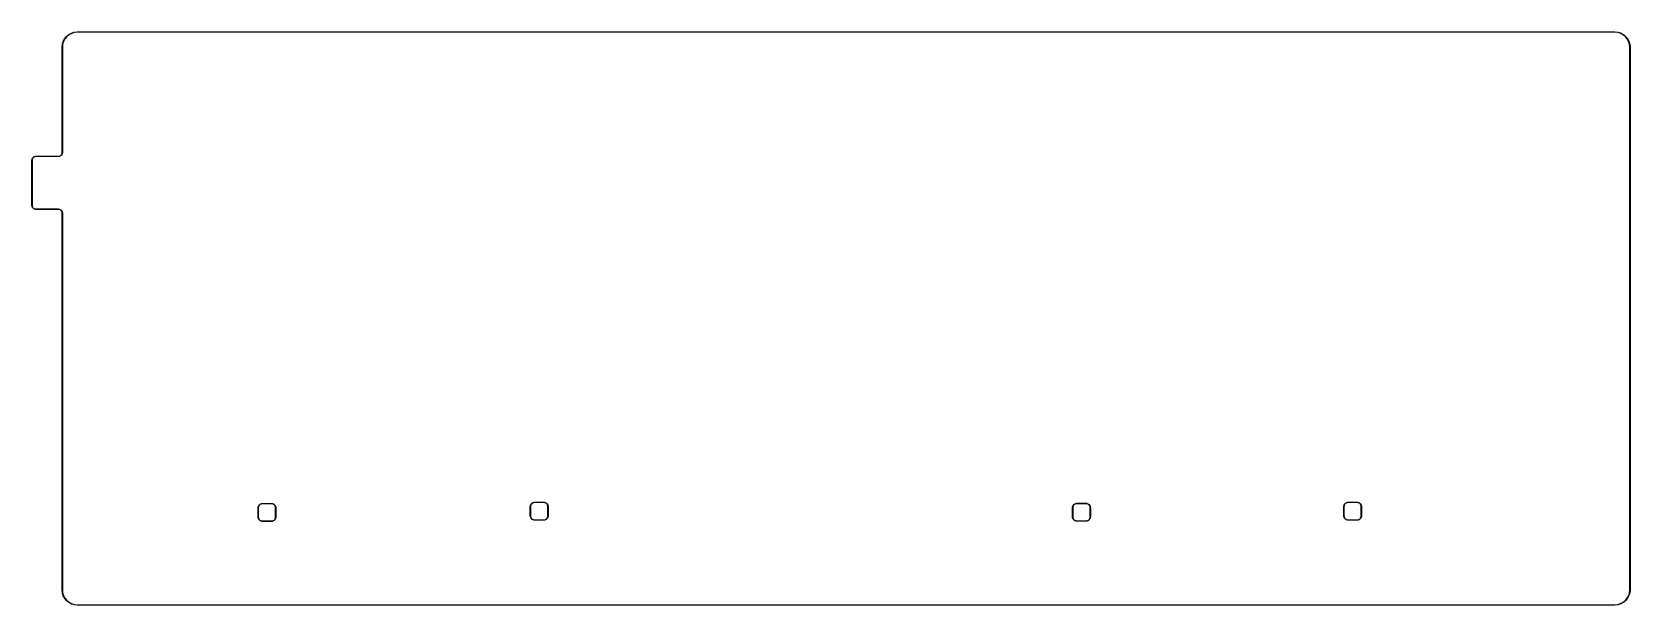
# Model space of a CAD drawing. Extents: x 6 to 343, y -141 to -21.
import ezdxf

# ---------------------------------------------------------------- set-up
doc = ezdxf.new("R2010")
doc.units = 0
doc.layers.add('BLACK', color=7, linetype='CONTINUOUS')

msp = doc.modelspace()

# ---------------------------------------------------------------- linework, layer by layer
at = {"layer": 'BLACK', "linetype": 'CONTINUOUS'}
for p, q in [((12.6751, -23.8101), (12.7356, -23.1934)), ((12.7851, -23.2007), (12.725, -23.8137)), ((12.7356, -23.193), (12.7361, -23.1908)), ((12.7356, -23.1934), (12.7356, -23.193)), ((12.7361, -23.1908), (12.7365, -23.1886)), ((12.7365, -23.1886), (12.9156, -22.5954)), ((12.9628, -22.6122), (12.7851, -23.2007)), ((12.9156, -22.5954), (12.9157, -22.595)), ((12.9157, -22.595), (12.9166, -22.593)), ((12.9166, -22.593), (12.9175, -22.5909)), ((12.9175, -22.5909), (13.2084, -22.0437)), ((13.2514, -22.0694), (12.9628, -22.6122)), ((13.2084, -22.0437), (13.2086, -22.0434)), ((13.2086, -22.0434), (13.2098, -22.0416)), ((13.2098, -22.0416), (13.2111, -22.0397)), ((13.2111, -22.0397), (13.6027, -21.5595)), ((13.6399, -21.593), (13.2514, -22.0694)), ((13.6027, -21.5595), (13.603, -21.5592)), ((13.603, -21.5592), (13.6046, -21.5576)), ((13.6046, -21.5576), (13.6062, -21.556)), ((13.6062, -21.556), (14.0836, -21.161)), ((14.1136, -21.2011), (13.6399, -21.593)), ((14.0836, -21.161), (14.0839, -21.1608)), ((14.0839, -21.1608), (14.0858, -21.1596)), ((14.0858, -21.1596), (14.0877, -21.1583)), ((14.0877, -21.1583), (14.6327, -20.8636)), ((14.6544, -20.9087), (14.1136, -21.2011)), ((14.6327, -20.8636), (14.6331, -20.8634)), ((14.6331, -20.8634), (14.6352, -20.8626)), ((14.6352, -20.8626), (14.6372, -20.8617)), ((14.6372, -20.8617), (15.2292, -20.6785)), ((15.2416, -20.727), (14.6544, -20.9087)), ((15.2292, -20.6785), (15.2295, -20.6784)), ((15.2292, -20.6785), (15.2292, -20.6785)), ((15.2295, -20.6784), (15.2318, -20.6779)), ((15.2318, -20.6779), (15.234, -20.6775)), ((15.234, -20.6775), (15.8502, -20.6127)), ((15.8542, -20.6626), (15.2416, -20.727)), ((15.8502, -20.6127), (15.8506, -20.6127)), ((15.8506, -20.6127), (15.8517, -20.6127)), ((15.8517, -20.6127), (15.8527, -20.6126)), ((15.8527, -20.6126), (15.8737, -20.6125)), ((15.8751, -20.6625), (15.8542, -20.6626)), ((15.8737, -20.6125), (15.8738, -20.6125)), ((15.8738, -20.6125), (339.726, -20.6125)), ((339.724, -20.6625), (15.8751, -20.6625)), ((340.337, -20.7226), (339.724, -20.6625)), ((339.726, -20.6125), (339.727, -20.6126)), ((339.727, -20.6126), (339.727, -20.6126)), ((339.727, -20.6126), (340.344, -20.6731)), ((340.925, -20.9003), (340.337, -20.7226)), ((340.344, -20.6731), (340.344, -20.6731)), ((340.344, -20.6731), (340.347, -20.6736)), ((340.347, -20.6736), (340.349, -20.674)), ((340.349, -20.674), (340.942, -20.8531)), ((341.468, -21.1889), (340.925, -20.9003)), ((340.942, -20.8531), (340.942, -20.8532)), ((340.942, -20.8532), (340.945, -20.8541)), ((340.945, -20.8541), (340.947, -20.855)), ((340.947, -20.855), (341.494, -21.1459)), ((341.945, -21.5774), (341.468, -21.1889)), ((341.494, -21.1459), (341.494, -21.1461)), ((341.494, -21.1461), (341.496, -21.1473)), ((341.496, -21.1473), (341.498, -21.1486)), ((341.498, -21.1486), (341.978, -21.5402)), ((342.336, -22.0511), (341.945, -21.5774)), ((341.978, -21.5402), (341.978, -21.5405)), ((341.978, -21.5405), (341.98, -21.5421)), ((341.98, -21.5421), (341.981, -21.5437)), ((341.981, -21.5437), (342.376, -22.0211)), ((342.629, -22.5919), (342.336, -22.0511)), ((342.376, -22.0211), (342.377, -22.0214)), ((342.377, -22.0214), (342.378, -22.0233)), ((342.378, -22.0233), (342.379, -22.0252)), ((342.379, -22.0252), (342.674, -22.5702)), ((342.811, -23.1791), (342.629, -22.5919)), ((342.674, -22.5702), (342.674, -22.5706)), ((342.674, -22.5706), (342.675, -22.5727)), ((342.675, -22.5727), (342.676, -22.5747)), ((342.676, -22.5747), (342.859, -23.1667)), ((342.875, -23.7917), (342.811, -23.1791)), ((342.859, -23.1667), (342.859, -23.167)), ((342.859, -23.167), (342.86, -23.1693)), ((342.86, -23.1693), (342.86, -23.1715)), ((342.86, -23.1715), (342.925, -23.7877)), ((12.675, -23.8113), (12.6751, -23.8101)), ((12.675, -46.0363), (12.675, -23.8113)), ((12.6751, -23.8101), (12.6751, -23.8101)), ((12.725, -23.8137), (12.725, -46.0387)), ((342.875, -23.8126), (342.875, -23.7917)), ((342.875, -138.111), (342.875, -23.8126)), ((342.875, -23.8126), (342.875, -23.8126)), ((342.925, -23.7877), (342.925, -23.7881)), ((342.925, -23.7881), (342.925, -23.7892)), ((342.925, -23.7892), (342.925, -23.7902)), ((342.925, -23.7902), (342.925, -23.8112)), ((342.925, -23.8112), (342.925, -23.8113)), ((342.925, -23.8113), (342.925, -138.114)), ((6.46324, -47.1699), (6.56115, -47.0499)), ((6.59835, -47.0834), (6.50354, -47.1996)), ((6.56115, -47.0499), (6.56138, -47.0496)), ((6.56138, -47.0496), (6.56298, -47.0481)), ((6.56298, -47.0481), (6.56459, -47.0464)), ((6.56459, -47.0464), (6.68396, -46.9477)), ((6.71394, -46.9878), (6.59835, -47.0834)), ((6.68396, -46.9477), (6.68423, -46.9475)), ((6.68423, -46.9475), (6.68614, -46.9462)), ((6.68614, -46.9462), (6.688, -46.945)), ((6.688, -46.945), (6.82426, -46.8713)), ((6.84589, -46.9164), (6.71394, -46.9878)), ((6.82426, -46.8713), (6.82427, -46.8713)), ((6.82427, -46.8713), (6.82458, -46.8711)), ((6.82427, -46.8713), (6.82427, -46.8713)), ((6.82458, -46.8711), (6.8267, -46.8703)), ((6.8267, -46.8703), (6.82877, -46.8694)), ((6.82877, -46.8694), (6.97675, -46.8236)), ((6.9892, -46.8721), (6.84589, -46.9164)), ((6.97675, -46.8236), (6.97708, -46.8235)), ((6.97708, -46.8235), (6.97932, -46.8231)), ((6.97932, -46.8231), (6.98153, -46.8226)), ((6.98153, -46.8226), (7.1356, -46.8064)), ((7.13956, -46.8563), (6.9892, -46.8721)), ((7.1356, -46.8064), (7.13594, -46.8064)), ((7.13594, -46.8064), (7.13704, -46.8064)), ((7.13704, -46.8064), (7.13812, -46.8063)), ((7.13812, -46.8063), (7.14249, -46.8063)), ((7.14384, -46.8562), (7.13956, -46.8563)), ((7.14249, -46.8063), (7.14253, -46.8062)), ((7.14253, -46.8062), (11.9062, -46.8062)), ((11.9075, -46.8562), (7.14384, -46.8562)), ((11.9062, -46.8062), (11.9104, -46.8062)), ((11.9119, -46.8562), (11.9075, -46.8562)), ((11.9075, -46.8562), (11.9075, -46.8562)), ((11.9104, -46.8062), (12.0608, -46.7904)), ((11.913, -46.8561), (11.9119, -46.8562)), ((11.9141, -46.8561), (11.913, -46.8561)), ((11.9144, -46.8561), (11.9141, -46.8561)), ((12.0685, -46.8399), (11.9144, -46.8561)), ((12.0608, -46.7904), (12.2041, -46.7461)), ((12.0707, -46.8394), (12.0685, -46.8399)), ((12.0729, -46.839), (12.0707, -46.8394)), ((12.0732, -46.8389), (12.0729, -46.839)), ((12.2212, -46.7931), (12.0732, -46.8389)), ((12.2041, -46.7461), (12.3361, -46.6747)), ((12.2233, -46.7922), (12.2212, -46.7931)), ((12.2254, -46.7914), (12.2233, -46.7922)), ((12.2257, -46.7912), (12.2254, -46.7914)), ((12.362, -46.7175), (12.2257, -46.7912)), ((12.3361, -46.6747), (12.4516, -46.5791)), ((12.3639, -46.7163), (12.362, -46.7175)), ((12.3658, -46.715), (12.3639, -46.7163)), ((12.366, -46.7148), (12.3658, -46.715)), ((12.4854, -46.6161), (12.366, -46.7148)), ((12.4516, -46.5791), (12.5465, -46.4629)), ((12.487, -46.6144), (12.4854, -46.6161)), ((12.4886, -46.6129), (12.487, -46.6144)), ((12.4888, -46.6126), (12.4886, -46.6129)), ((12.5868, -46.4926), (12.4888, -46.6126)), ((12.5465, -46.4629), (12.6169, -46.3304)), ((12.588, -46.4907), (12.5868, -46.4926)), ((12.5893, -46.4888), (12.588, -46.4907)), ((12.5895, -46.4885), (12.5893, -46.4888)), ((12.6622, -46.3517), (12.5895, -46.4885)), ((12.6169, -46.3304), (12.6602, -46.1868)), ((12.6602, -46.1868), (12.675, -46.0363)), ((12.663, -46.3496), (12.6622, -46.3517)), ((12.6639, -46.3475), (12.663, -46.3496)), ((12.664, -46.3472), (12.6639, -46.3475)), ((12.7088, -46.1989), (12.664, -46.3472)), ((12.7092, -46.1967), (12.7088, -46.1989)), ((12.7097, -46.1945), (12.7092, -46.1967)), ((12.7098, -46.1941), (12.7097, -46.1945)), ((12.7249, -46.0399), (12.7098, -46.1941)), ((12.725, -46.0387), (12.7249, -46.0399)), ((12.7249, -46.0399), (12.7249, -46.0399)), ((6.325, -47.6238), (6.32512, -47.6226)), ((6.325, -57.1497), (6.325, -47.6238)), ((6.32512, -47.6226), (6.34024, -47.4684)), ((6.32512, -47.6226), (6.32512, -47.6226)), ((6.34024, -47.4684), (6.34027, -47.468)), ((6.34027, -47.468), (6.34075, -47.4658)), ((6.34075, -47.4658), (6.34118, -47.4636)), ((6.34118, -47.4636), (6.38596, -47.3153)), ((6.38976, -47.4757), (6.375, -47.6262)), ((6.375, -47.6262), (6.375, -57.1499)), ((6.38596, -47.3153), (6.38606, -47.315)), ((6.38606, -47.315), (6.38696, -47.3129)), ((6.38696, -47.3129), (6.38782, -47.3108)), ((6.38782, -47.3108), (6.46054, -47.174)), ((6.43312, -47.3321), (6.38976, -47.4757)), ((6.50354, -47.1996), (6.43312, -47.3321)), ((6.46054, -47.174), (6.46071, -47.1737)), ((6.46071, -47.1737), (6.46198, -47.1718)), ((6.46198, -47.1718), (6.46324, -47.1699)), ((6.325, -57.1501), (6.325, -57.1497)), ((6.325, -57.1504), (6.325, -57.1501)), ((6.325, -57.1512), (6.325, -57.1504)), ((6.32502, -57.1556), (6.325, -57.1512)), ((6.325, -57.1512), (6.325, -57.1512)), ((6.32513, -57.1567), (6.32502, -57.1556)), ((6.32512, -57.1578), (6.32513, -57.1567)), ((6.32516, -57.1582), (6.32512, -57.1578)), ((6.34135, -57.3122), (6.32516, -57.1582)), ((6.375, -57.1499), (6.37501, -57.1542)), ((6.37501, -57.1542), (6.39082, -57.3046)), ((6.3418, -57.3144), (6.34135, -57.3122)), ((6.34223, -57.3167), (6.3418, -57.3144)), ((6.34233, -57.317), (6.34223, -57.3167)), ((6.38814, -57.465), (6.34233, -57.317)), ((6.38902, -57.4671), (6.38814, -57.465)), ((6.38987, -57.4692), (6.38902, -57.4671)), ((6.39003, -57.4695), (6.38987, -57.4692)), ((6.46371, -57.6058), (6.39003, -57.4695)), ((6.39082, -57.3046), (6.43518, -57.4479)), ((6.43518, -57.4479), (6.50652, -57.5798)), ((6.46498, -57.6076), (6.46371, -57.6058)), ((6.46622, -57.6095), (6.46498, -57.6076)), ((6.46644, -57.6098), (6.46622, -57.6095)), ((6.56518, -57.7292), (6.46644, -57.6098)), ((6.50652, -57.5798), (6.60215, -57.6954)), ((6.5668, -57.7308), (6.56518, -57.7292)), ((6.56838, -57.7324), (6.5668, -57.7308)), ((6.56865, -57.7326), (6.56838, -57.7324)), ((6.68869, -57.8305), (6.56865, -57.7326)), ((6.60215, -57.6954), (6.7184, -57.7902)), ((6.69059, -57.8318), (6.68869, -57.8305)), ((6.69245, -57.833), (6.69059, -57.8318)), ((6.69276, -57.8332), (6.69245, -57.833)), ((6.82954, -57.9059), (6.69276, -57.8332)), ((6.7184, -57.7902), (6.85085, -57.8606)), ((6.83163, -57.9068), (6.82954, -57.9059)), ((6.83372, -57.9077), (6.83163, -57.9068)), ((6.83405, -57.9078), (6.83372, -57.9077)), ((6.98235, -57.9526), (6.83405, -57.9078)), ((6.85085, -57.8606), (6.99445, -57.904)), ((6.98454, -57.953), (6.98235, -57.9526)), ((6.98679, -57.9535), (6.98454, -57.953)), ((6.98714, -57.9535), (6.98679, -57.9535)), ((7.14131, -57.9686), (6.98714, -57.9535)), ((6.99445, -57.904), (7.14497, -57.9187)), ((7.14132, -57.9686), (7.14131, -57.9686)), ((7.14253, -57.9688), (7.14132, -57.9686)), ((11.905, -57.9688), (7.14253, -57.9688)), ((7.14497, -57.9187), (11.9075, -57.9187)), ((12.0555, -57.9835), (11.905, -57.9688)), ((11.9075, -57.9187), (11.9087, -57.9189)), ((11.9087, -57.9189), (11.9087, -57.9189)), ((11.9087, -57.9189), (12.0629, -57.934)), ((12.1992, -58.0269), (12.0555, -57.9835)), ((12.0629, -57.934), (12.0629, -57.934)), ((12.0629, -57.934), (12.0632, -57.934)), ((12.0632, -57.934), (12.0654, -57.9345)), ((12.0654, -57.9345), (12.0676, -57.9349)), ((12.0676, -57.9349), (12.216, -57.9797)), ((12.3316, -58.0973), (12.1992, -58.0269)), ((12.216, -57.9797), (12.2163, -57.9798)), ((12.2163, -57.9798), (12.2184, -57.9807)), ((12.2184, -57.9807), (12.2205, -57.9816)), ((12.2205, -57.9816), (12.3572, -58.0543)), ((12.4479, -58.1921), (12.3316, -58.0973)), ((12.3572, -58.0543), (12.3575, -58.0545)), ((12.3575, -58.0545), (12.3594, -58.0557)), ((12.3594, -58.0557), (12.3613, -58.057)), ((12.3613, -58.057), (12.4814, -58.1549)), ((12.5435, -58.3077), (12.4479, -58.1921)), ((12.4814, -58.1549), (12.4816, -58.1551)), ((12.4816, -58.1551), (12.4832, -58.1567)), ((12.4832, -58.1567), (12.4848, -58.1583)), ((12.4848, -58.1583), (12.5836, -58.2777)), ((12.6148, -58.4396), (12.5435, -58.3077)), ((12.5836, -58.2777), (12.5838, -58.278)), ((12.5838, -58.278), (12.585, -58.2799)), ((12.585, -58.2799), (12.5863, -58.2817)), ((12.5863, -58.2817), (12.66, -58.418)), ((12.6592, -58.5829), (12.6148, -58.4396)), ((12.675, -58.7333), (12.6592, -58.5829)), ((12.66, -58.418), (12.66, -58.418)), ((12.66, -58.418), (12.66, -58.418)), ((12.66, -58.418), (12.6601, -58.4183)), ((12.6601, -58.4183), (12.661, -58.4204)), ((12.661, -58.4204), (12.6619, -58.4225)), ((12.6619, -58.4225), (12.7077, -58.5705)), ((12.675, -58.7376), (12.675, -58.7333)), ((12.675, -138.112), (12.675, -58.7376)), ((12.7077, -58.5705), (12.7078, -58.5708)), ((12.7078, -58.5708), (12.7082, -58.5731)), ((12.7082, -58.5731), (12.7087, -58.5753)), ((12.7087, -58.5753), (12.7248, -58.7293)), ((12.7248, -58.7293), (12.7249, -58.7297)), ((12.7249, -58.7297), (12.7249, -58.7308)), ((12.7249, -58.7308), (12.725, -58.7319)), ((12.725, -58.7319), (12.725, -58.7362)), ((12.725, -58.7362), (12.725, -58.7363)), ((12.725, -58.7363), (12.725, -138.112)), ((53.955, -120.855), (53.9551, -120.854)), ((53.955, -122.756), (53.955, -120.855)), ((53.9551, -120.854), (53.9723, -120.679)), ((53.9551, -120.854), (53.9551, -120.854)), ((53.9723, -120.678), (53.9728, -120.676)), ((53.9723, -120.679), (53.9723, -120.678)), ((53.9728, -120.676), (53.9732, -120.674)), ((53.9732, -120.674), (54.024, -120.506)), ((54.0218, -120.686), (54.005, -120.857)), ((54.005, -120.857), (54.005, -122.756)), ((54.0711, -120.523), (54.0218, -120.686)), ((54.024, -120.506), (54.0241, -120.505)), ((54.0241, -120.505), (54.025, -120.503)), ((54.025, -120.503), (54.0258, -120.501)), ((54.0258, -120.501), (54.1083, -120.346)), ((54.1513, -120.372), (54.0711, -120.523)), ((54.1083, -120.346), (54.1085, -120.346)), ((54.1085, -120.346), (54.1097, -120.344)), ((54.1097, -120.344), (54.111, -120.342)), ((54.111, -120.342), (54.222, -120.206)), ((54.2592, -120.24), (54.1513, -120.372)), ((54.222, -120.206), (54.222, -120.206)), ((54.222, -120.206), (54.222, -120.206)), ((54.222, -120.206), (54.2222, -120.206)), ((54.2222, -120.206), (54.2239, -120.204)), ((54.2239, -120.204), (54.2254, -120.203)), ((54.2254, -120.203), (54.3608, -120.091)), ((54.3908, -120.131), (54.2592, -120.24)), ((54.3608, -120.091), (54.3611, -120.09)), ((54.3611, -120.09), (54.363, -120.089)), ((54.363, -120.089), (54.3648, -120.088)), ((54.3648, -120.088), (54.5193, -120.004)), ((54.541, -120.049), (54.3908, -120.131)), ((54.5193, -120.004), (54.5193, -120.004)), ((54.5193, -120.004), (54.5193, -120.004)), ((54.5193, -120.004), (54.5197, -120.004)), ((54.5197, -120.004), (54.5218, -120.003)), ((54.5218, -120.003), (54.5238, -120.002)), ((54.5238, -120.002), (54.6916, -119.95)), ((54.7041, -119.999), (54.541, -120.049)), ((54.6916, -119.95), (54.692, -119.95)), ((54.692, -119.95), (54.6942, -119.95)), ((54.6942, -119.95), (54.6964, -119.95)), ((54.6964, -119.95), (54.8711, -119.931)), ((54.8751, -119.981), (54.7041, -119.999)), ((54.8711, -119.931), (54.8715, -119.931)), ((54.8715, -119.931), (54.8725, -119.931)), ((54.8725, -119.931), (54.8736, -119.931)), ((54.8736, -119.931), (54.8787, -119.931)), ((54.8801, -119.981), (54.8751, -119.981)), ((54.8787, -119.931), (54.8788, -119.931)), ((54.8788, -119.931), (56.7812, -119.931)), ((56.7788, -119.981), (54.8801, -119.981)), ((56.9499, -119.998), (56.7788, -119.981)), ((56.7812, -119.931), (56.7824, -119.931)), ((56.7824, -119.931), (56.7824, -119.931)), ((56.7824, -119.931), (56.9572, -119.948)), ((57.1134, -120.047), (56.9499, -119.998)), ((56.9572, -119.948), (56.9573, -119.948)), ((56.9573, -119.948), (56.9576, -119.948)), ((56.9576, -119.948), (56.9598, -119.949)), ((56.9598, -119.949), (56.962, -119.949)), ((56.962, -119.949), (57.1302, -120)), ((57.2642, -120.127), (57.1134, -120.047)), ((57.1302, -120), (57.1305, -120)), ((57.1305, -120), (57.1326, -120.001)), ((57.1326, -120.001), (57.1347, -120.002)), ((57.1347, -120.002), (57.2898, -120.084)), ((57.3965, -120.235), (57.2642, -120.127)), ((57.2898, -120.084), (57.2901, -120.084)), ((57.2901, -120.084), (57.292, -120.086)), ((57.292, -120.086), (57.2939, -120.087)), ((57.2939, -120.087), (57.43, -120.198)), ((57.5053, -120.367), (57.3965, -120.235)), ((57.43, -120.198), (57.43, -120.198)), ((57.43, -120.198), (57.43, -120.198)), ((57.43, -120.198), (57.4302, -120.198)), ((57.4302, -120.198), (57.4318, -120.2)), ((57.4318, -120.2), (57.4334, -120.201)), ((57.4334, -120.201), (57.5454, -120.337)), ((57.5865, -120.517), (57.5053, -120.367)), ((57.5454, -120.337), (57.5456, -120.337)), ((57.5456, -120.337), (57.5469, -120.339)), ((57.5469, -120.339), (57.5481, -120.341)), ((57.5481, -120.341), (57.6317, -120.495)), ((57.637, -120.68), (57.5865, -120.517)), ((57.6317, -120.495), (57.6317, -120.495)), ((57.6317, -120.495), (57.6317, -120.495)), ((57.6317, -120.495), (57.6318, -120.496)), ((57.6318, -120.496), (57.6327, -120.498)), ((57.6327, -120.498), (57.6336, -120.5)), ((57.6336, -120.5), (57.6855, -120.668)), ((57.655, -120.851), (57.637, -120.68)), ((57.655, -120.856), (57.655, -120.851)), ((57.655, -122.755), (57.655, -120.856)), ((57.655, -120.856), (57.655, -120.856)), ((57.6855, -120.668), (57.6856, -120.668)), ((57.6856, -120.668), (57.686, -120.67)), ((57.686, -120.67), (57.6865, -120.672)), ((57.6865, -120.672), (57.7048, -120.847)), ((57.7048, -120.847), (57.7049, -120.847)), ((57.7049, -120.847), (57.7049, -120.849)), ((57.7049, -120.849), (57.705, -120.85)), ((57.705, -120.85), (57.705, -120.855)), ((57.705, -120.855), (57.705, -120.855)), ((57.705, -120.855), (57.705, -122.757)), ((111.296, -120.601), (111.313, -120.426)), ((111.296, -120.602), (111.296, -120.601)), ((111.296, -120.601), (111.296, -120.601)), ((111.296, -122.503), (111.296, -120.602)), ((111.313, -120.425), (111.314, -120.423)), ((111.313, -120.426), (111.313, -120.425)), ((111.314, -120.421), (111.365, -120.253)), ((111.314, -120.423), (111.314, -120.421)), ((111.363, -120.433), (111.346, -120.604)), ((111.346, -120.604), (111.346, -122.503)), ((111.412, -120.27), (111.363, -120.433)), ((111.365, -120.252), (111.366, -120.25)), ((111.365, -120.253), (111.365, -120.252)), ((111.366, -120.25), (111.367, -120.248)), ((111.367, -120.248), (111.449, -120.093)), ((111.492, -120.119), (111.412, -120.27)), ((111.449, -120.093), (111.451, -120.091)), ((111.449, -120.093), (111.449, -120.093)), ((111.451, -120.091), (111.452, -120.089)), ((111.452, -120.089), (111.563, -119.953)), ((111.6, -119.987), (111.492, -120.119)), ((111.563, -119.953), (111.565, -119.951)), ((111.563, -119.953), (111.563, -119.953)), ((111.563, -119.953), (111.563, -119.953)), ((111.563, -119.953), (111.563, -119.953)), ((111.565, -119.951), (111.566, -119.95)), ((111.566, -119.95), (111.702, -119.838)), ((111.732, -119.878), (111.6, -119.987)), ((111.702, -119.837), (111.704, -119.836)), ((111.702, -119.838), (111.702, -119.837)), ((111.704, -119.836), (111.706, -119.835)), ((111.706, -119.835), (111.86, -119.751)), ((111.882, -119.796), (111.732, -119.878)), ((111.86, -119.751), (111.86, -119.751)), ((111.86, -119.751), (111.86, -119.751)), ((111.86, -119.751), (111.861, -119.751)), ((111.861, -119.751), (111.863, -119.75)), ((111.863, -119.75), (111.865, -119.749)), ((111.865, -119.749), (112.033, -119.697)), ((112.045, -119.746), (111.882, -119.796)), ((112.033, -119.697), (112.033, -119.697)), ((112.033, -119.697), (112.035, -119.697)), ((112.035, -119.697), (112.037, -119.697)), ((112.037, -119.697), (112.212, -119.678)), ((112.216, -119.728), (112.045, -119.746)), ((112.212, -119.678), (112.212, -119.678)), ((112.212, -119.678), (112.214, -119.678)), ((112.214, -119.678), (112.215, -119.678)), ((112.215, -119.678), (112.22, -119.678)), ((112.221, -119.728), (112.216, -119.728)), ((112.22, -119.678), (112.22, -119.678)), ((112.22, -119.678), (114.122, -119.678)), ((114.12, -119.728), (112.221, -119.728)), ((114.291, -119.745), (114.12, -119.728)), ((114.122, -119.678), (114.123, -119.678)), ((114.123, -119.678), (114.123, -119.678)), ((114.123, -119.678), (114.298, -119.695)), ((114.454, -119.794), (114.291, -119.745)), ((114.298, -119.695), (114.298, -119.695)), ((114.298, -119.695), (114.299, -119.695)), ((114.299, -119.695), (114.301, -119.696)), ((114.301, -119.696), (114.303, -119.696)), ((114.303, -119.696), (114.471, -119.747)), ((114.605, -119.874), (114.454, -119.794)), ((114.471, -119.747), (114.472, -119.747)), ((114.472, -119.747), (114.474, -119.748)), ((114.474, -119.748), (114.476, -119.749)), ((114.476, -119.749), (114.631, -119.831)), ((114.737, -119.982), (114.605, -119.874)), ((114.631, -119.831), (114.631, -119.831)), ((114.631, -119.831), (114.633, -119.833)), ((114.633, -119.833), (114.635, -119.834)), ((114.635, -119.834), (114.771, -119.945)), ((114.846, -120.114), (114.737, -119.982)), ((114.771, -119.945), (114.771, -119.945)), ((114.771, -119.945), (114.771, -119.945)), ((114.771, -119.945), (114.771, -119.945)), ((114.771, -119.945), (114.773, -119.947)), ((114.773, -119.947), (114.774, -119.948)), ((114.774, -119.948), (114.886, -120.084)), ((114.928, -120.264), (114.846, -120.114)), ((114.886, -120.084), (114.887, -120.084)), ((114.887, -120.084), (114.888, -120.086)), ((114.888, -120.086), (114.889, -120.088)), ((114.889, -120.088), (114.973, -120.242)), ((114.978, -120.427), (114.928, -120.264)), ((114.973, -120.242), (114.973, -120.242)), ((114.973, -120.242), (114.973, -120.242)), ((114.973, -120.242), (114.973, -120.243)), ((114.973, -120.243), (114.974, -120.245)), ((114.974, -120.245), (114.975, -120.247)), ((114.975, -120.247), (115.026, -120.415)), ((114.996, -120.598), (114.978, -120.427)), ((114.996, -120.603), (114.996, -120.598)), ((114.996, -122.502), (114.996, -120.603)), ((114.996, -120.603), (114.996, -120.603)), ((115.026, -120.415), (115.027, -120.415)), ((115.027, -120.415), (115.027, -120.417)), ((115.027, -120.417), (115.027, -120.419)), ((115.027, -120.419), (115.046, -120.594)), ((115.046, -120.594), (115.046, -120.594)), ((115.046, -120.594), (115.046, -120.596)), ((115.046, -120.596), (115.046, -120.597)), ((115.046, -120.597), (115.046, -120.602)), ((115.046, -120.602), (115.046, -120.602)), ((115.046, -120.602), (115.046, -122.504)), ((225.507, -120.816), (225.524, -120.641)), ((225.507, -120.817), (225.507, -120.816)), ((225.507, -120.816), (225.507, -120.816)), ((225.507, -122.718), (225.507, -120.817)), ((225.524, -120.64), (225.525, -120.638)), ((225.524, -120.641), (225.524, -120.64)), ((225.525, -120.636), (225.576, -120.468)), ((225.525, -120.638), (225.525, -120.636)), ((225.574, -120.648), (225.557, -120.819)), ((225.557, -120.819), (225.557, -122.718)), ((225.623, -120.485), (225.574, -120.648)), ((225.576, -120.467), (225.577, -120.465)), ((225.576, -120.468), (225.576, -120.467)), ((225.577, -120.465), (225.578, -120.463)), ((225.578, -120.463), (225.66, -120.308)), ((225.703, -120.334), (225.623, -120.485)), ((225.66, -120.308), (225.662, -120.306)), ((225.66, -120.308), (225.66, -120.308)), ((225.662, -120.306), (225.663, -120.304)), ((225.663, -120.304), (225.774, -120.168)), ((225.811, -120.202), (225.703, -120.334)), ((225.774, -120.168), (225.776, -120.166)), ((225.774, -120.168), (225.774, -120.168)), ((225.774, -120.168), (225.774, -120.168)), ((225.774, -120.168), (225.774, -120.168)), ((225.776, -120.166), (225.777, -120.165)), ((225.777, -120.165), (225.913, -120.053)), ((225.943, -120.093), (225.811, -120.202)), ((225.913, -120.052), (225.915, -120.051)), ((225.913, -120.053), (225.913, -120.052)), ((225.915, -120.051), (225.917, -120.05)), ((225.917, -120.05), (226.071, -119.966)), ((226.093, -120.011), (225.943, -120.093)), ((226.071, -119.966), (226.071, -119.966)), ((226.071, -119.966), (226.071, -119.966)), ((226.071, -119.966), (226.072, -119.966)), ((226.072, -119.966), (226.074, -119.965)), ((226.074, -119.965), (226.076, -119.964)), ((226.076, -119.964), (226.244, -119.912)), ((226.256, -119.961), (226.093, -120.011)), ((226.244, -119.912), (226.244, -119.912)), ((226.244, -119.912), (226.246, -119.912)), ((226.246, -119.912), (226.248, -119.912)), ((226.248, -119.912), (226.423, -119.893)), ((226.427, -119.943), (226.256, -119.961)), ((226.423, -119.893), (226.423, -119.893)), ((226.423, -119.893), (226.425, -119.893)), ((226.425, -119.893), (226.426, -119.893)), ((226.426, -119.893), (226.431, -119.893)), ((226.432, -119.943), (226.427, -119.943)), ((226.431, -119.893), (226.431, -119.893)), ((226.431, -119.893), (228.333, -119.893)), ((228.331, -119.943), (226.432, -119.943)), ((228.502, -119.96), (228.331, -119.943)), ((228.333, -119.893), (228.334, -119.893)), ((228.334, -119.893), (228.334, -119.893)), ((228.334, -119.893), (228.509, -119.91)), ((228.665, -120.009), (228.502, -119.96)), ((228.509, -119.91), (228.509, -119.91)), ((228.509, -119.91), (228.51, -119.91)), ((228.51, -119.91), (228.512, -119.911)), ((228.512, -119.911), (228.514, -119.911)), ((228.514, -119.911), (228.682, -119.962)), ((228.816, -120.089), (228.665, -120.009)), ((228.682, -119.962), (228.683, -119.962)), ((228.683, -119.962), (228.685, -119.963)), ((228.685, -119.963), (228.687, -119.964)), ((228.687, -119.964), (228.842, -120.046)), ((228.948, -120.197), (228.816, -120.089)), ((228.842, -120.046), (228.842, -120.046)), ((228.842, -120.046), (228.844, -120.048)), ((228.844, -120.048), (228.846, -120.049)), ((228.846, -120.049), (228.982, -120.16)), ((229.057, -120.329), (228.948, -120.197)), ((228.982, -120.16), (228.982, -120.16)), ((228.982, -120.16), (228.982, -120.16)), ((228.982, -120.16), (228.982, -120.16)), ((228.982, -120.16), (228.984, -120.162)), ((228.984, -120.162), (228.985, -120.163)), ((228.985, -120.163), (229.097, -120.299)), ((229.139, -120.479), (229.057, -120.329)), ((229.097, -120.299), (229.098, -120.299)), ((229.098, -120.299), (229.099, -120.301)), ((229.099, -120.301), (229.1, -120.303)), ((229.1, -120.303), (229.184, -120.457)), ((229.189, -120.642), (229.139, -120.479)), ((229.184, -120.457), (229.184, -120.457)), ((229.184, -120.457), (229.184, -120.457)), ((229.184, -120.457), (229.184, -120.458)), ((229.184, -120.458), (229.185, -120.46)), ((229.185, -120.46), (229.186, -120.462)), ((229.186, -120.462), (229.237, -120.63)), ((229.207, -120.813), (229.189, -120.642)), ((229.207, -120.818), (229.207, -120.813)), ((229.207, -122.717), (229.207, -120.818)), ((229.207, -120.818), (229.207, -120.818)), ((229.237, -120.63), (229.238, -120.63)), ((229.238, -120.63), (229.238, -120.632)), ((229.238, -120.632), (229.238, -120.634)), ((229.238, -120.634), (229.257, -120.809)), ((229.257, -120.809), (229.257, -120.809)), ((229.257, -120.809), (229.257, -120.811)), ((229.257, -120.811), (229.257, -120.812)), ((229.257, -120.812), (229.257, -120.817)), ((229.257, -120.817), (229.257, -120.817)), ((229.257, -120.817), (229.257, -122.719)), ((282.618, -120.601), (282.635, -120.426)), ((282.618, -120.602), (282.618, -120.601)), ((282.618, -120.601), (282.618, -120.601)), ((282.618, -122.503), (282.618, -120.602)), ((282.635, -120.425), (282.636, -120.423)), ((282.635, -120.426), (282.635, -120.425)), ((282.636, -120.421), (282.687, -120.253)), ((282.636, -120.423), (282.636, -120.421)), ((282.685, -120.433), (282.668, -120.604)), ((282.668, -120.604), (282.668, -122.503)), ((282.734, -120.27), (282.685, -120.433)), ((282.687, -120.252), (282.688, -120.25)), ((282.687, -120.253), (282.687, -120.252)), ((282.688, -120.25), (282.689, -120.248)), ((282.689, -120.248), (282.771, -120.093)), ((282.814, -120.119), (282.734, -120.27)), ((282.771, -120.093), (282.773, -120.091)), ((282.771, -120.093), (282.771, -120.093)), ((282.773, -120.091), (282.774, -120.089)), ((282.774, -120.089), (282.885, -119.953)), ((282.922, -119.987), (282.814, -120.119)), ((282.885, -119.953), (282.887, -119.951)), ((282.885, -119.953), (282.885, -119.953)), ((282.885, -119.953), (282.885, -119.953)), ((282.885, -119.953), (282.885, -119.953)), ((282.887, -119.951), (282.888, -119.95)), ((282.888, -119.95), (283.024, -119.838)), ((283.054, -119.878), (282.922, -119.987)), ((283.024, -119.837), (283.026, -119.836)), ((283.024, -119.838), (283.024, -119.837)), ((283.026, -119.836), (283.028, -119.835)), ((283.028, -119.835), (283.182, -119.751)), ((283.204, -119.796), (283.054, -119.878)), ((283.182, -119.751), (283.182, -119.751)), ((283.182, -119.751), (283.182, -119.751)), ((283.182, -119.751), (283.183, -119.751)), ((283.183, -119.751), (283.185, -119.75)), ((283.185, -119.75), (283.187, -119.749)), ((283.187, -119.749), (283.355, -119.697)), ((283.367, -119.746), (283.204, -119.796)), ((283.355, -119.697), (283.355, -119.697)), ((283.355, -119.697), (283.357, -119.697)), ((283.357, -119.697), (283.359, -119.697)), ((283.359, -119.697), (283.534, -119.678)), ((283.538, -119.728), (283.367, -119.746)), ((283.534, -119.678), (283.534, -119.678)), ((283.534, -119.678), (283.536, -119.678)), ((283.536, -119.678), (283.537, -119.678)), ((283.537, -119.678), (283.542, -119.678)), ((283.543, -119.728), (283.538, -119.728)), ((283.542, -119.678), (283.542, -119.678)), ((283.542, -119.678), (285.444, -119.678)), ((285.442, -119.728), (283.543, -119.728)), ((285.613, -119.745), (285.442, -119.728)), ((285.444, -119.678), (285.445, -119.678)), ((285.445, -119.678), (285.445, -119.678)), ((285.445, -119.678), (285.62, -119.695)), ((285.776, -119.794), (285.613, -119.745)), ((285.62, -119.695), (285.62, -119.695)), ((285.62, -119.695), (285.621, -119.695)), ((285.621, -119.695), (285.623, -119.696)), ((285.623, -119.696), (285.625, -119.696)), ((285.625, -119.696), (285.793, -119.747)), ((285.927, -119.874), (285.776, -119.794)), ((285.793, -119.747), (285.794, -119.747)), ((285.794, -119.747), (285.796, -119.748)), ((285.796, -119.748), (285.798, -119.749)), ((285.798, -119.749), (285.953, -119.831)), ((286.059, -119.982), (285.927, -119.874)), ((285.953, -119.831), (285.953, -119.831)), ((285.953, -119.831), (285.955, -119.833)), ((285.955, -119.833), (285.957, -119.834)), ((285.957, -119.834), (286.093, -119.945)), ((286.168, -120.114), (286.059, -119.982)), ((286.093, -119.945), (286.093, -119.945)), ((286.093, -119.945), (286.093, -119.945)), ((286.093, -119.945), (286.093, -119.945)), ((286.093, -119.945), (286.095, -119.947)), ((286.095, -119.947), (286.096, -119.948)), ((286.096, -119.948), (286.208, -120.084)), ((286.25, -120.264), (286.168, -120.114)), ((286.208, -120.084), (286.209, -120.084)), ((286.209, -120.084), (286.21, -120.086)), ((286.21, -120.086), (286.211, -120.088)), ((286.211, -120.088), (286.295, -120.242)), ((286.3, -120.427), (286.25, -120.264)), ((286.295, -120.242), (286.295, -120.242)), ((286.295, -120.242), (286.295, -120.242)), ((286.295, -120.242), (286.295, -120.243)), ((286.295, -120.243), (286.296, -120.245)), ((286.296, -120.245), (286.297, -120.247)), ((286.297, -120.247), (286.349, -120.415)), ((286.318, -120.598), (286.3, -120.427)), ((286.318, -120.603), (286.318, -120.598)), ((286.318, -122.502), (286.318, -120.603)), ((286.318, -120.603), (286.318, -120.603)), ((286.349, -120.415), (286.349, -120.415)), ((286.349, -120.415), (286.349, -120.417)), ((286.349, -120.417), (286.349, -120.419)), ((286.349, -120.419), (286.368, -120.594)), ((286.368, -120.594), (286.368, -120.594)), ((286.368, -120.594), (286.368, -120.596)), ((286.368, -120.596), (286.368, -120.597)), ((286.368, -120.597), (286.368, -120.602)), ((286.368, -120.602), (286.368, -120.602)), ((286.368, -120.602), (286.368, -122.504)), ((53.955, -122.757), (53.955, -122.756)), ((53.955, -122.756), (53.955, -122.756)), ((53.955, -122.756), (53.955, -122.756)), ((53.955, -122.762), (53.955, -122.757)), ((53.955, -122.757), (53.955, -122.757)), ((53.9551, -122.763), (53.955, -122.762)), ((53.9551, -122.765), (53.9551, -122.763)), ((53.9552, -122.765), (53.9551, -122.765)), ((53.9735, -122.94), (53.9552, -122.765)), ((53.974, -122.942), (53.9735, -122.94)), ((53.9744, -122.944), (53.974, -122.942)), ((53.9745, -122.944), (53.9744, -122.944)), ((54.0264, -123.112), (53.9745, -122.944)), ((54.005, -122.756), (54.005, -122.761)), ((54.005, -122.761), (54.023, -122.932)), ((54.023, -122.932), (54.0735, -123.095)), ((54.0273, -123.114), (54.0264, -123.112)), ((54.0282, -123.116), (54.0273, -123.114)), ((54.0283, -123.117), (54.0282, -123.116)), ((54.1119, -123.271), (54.0283, -123.117)), ((54.0735, -123.095), (54.1547, -123.245)), ((54.1131, -123.273), (54.1119, -123.271)), ((54.1144, -123.275), (54.1131, -123.273)), ((54.1146, -123.275), (54.1144, -123.275)), ((54.2266, -123.411), (54.1146, -123.275)), ((54.1547, -123.245), (54.2635, -123.377)), ((54.2281, -123.412), (54.2266, -123.411)), ((54.2298, -123.414), (54.2281, -123.412)), ((54.23, -123.414), (54.2298, -123.414)), ((54.3661, -123.525), (54.23, -123.414)), ((54.2635, -123.377), (54.3958, -123.485)), ((54.368, -123.526), (54.3661, -123.525)), ((54.3699, -123.528), (54.368, -123.526)), ((54.3702, -123.528), (54.3699, -123.528)), ((54.5253, -123.61), (54.3702, -123.528)), ((54.3958, -123.485), (54.5466, -123.565)), ((54.5274, -123.611), (54.5253, -123.61)), ((54.5295, -123.612), (54.5274, -123.611)), ((54.5298, -123.612), (54.5295, -123.612)), ((54.698, -123.663), (54.5298, -123.612)), ((54.5466, -123.565), (54.7101, -123.614)), ((54.7002, -123.663), (54.698, -123.663)), ((54.7024, -123.664), (54.7002, -123.663)), ((54.7027, -123.664), (54.7024, -123.664)), ((54.8776, -123.681), (54.7027, -123.664)), ((54.7101, -123.614), (54.8812, -123.631)), ((54.8788, -123.681), (54.8776, -123.681)), ((54.8776, -123.681), (54.8776, -123.681)), ((56.7812, -123.681), (54.8788, -123.681)), ((54.8812, -123.631), (56.7799, -123.631)), ((56.7799, -123.631), (56.7849, -123.631)), ((56.7813, -123.681), (56.7812, -123.681)), ((56.7864, -123.681), (56.7813, -123.681)), ((56.7849, -123.631), (56.9559, -123.613)), ((56.7875, -123.681), (56.7864, -123.681)), ((56.7885, -123.681), (56.7875, -123.681)), ((56.7889, -123.681), (56.7885, -123.681)), ((56.9636, -123.662), (56.7889, -123.681)), ((56.9559, -123.613), (57.119, -123.563)), ((56.9658, -123.662), (56.9636, -123.662)), ((56.968, -123.662), (56.9658, -123.662)), ((56.9684, -123.661), (56.968, -123.662)), ((57.1362, -123.61), (56.9684, -123.661)), ((57.119, -123.563), (57.2692, -123.481)), ((57.1382, -123.609), (57.1362, -123.61)), ((57.1403, -123.608), (57.1382, -123.609)), ((57.1407, -123.608), (57.1403, -123.608)), ((57.2952, -123.524), (57.1407, -123.608)), ((57.2692, -123.481), (57.4008, -123.372)), ((57.297, -123.523), (57.2952, -123.524)), ((57.2989, -123.522), (57.297, -123.523)), ((57.2992, -123.521), (57.2989, -123.522)), ((57.4345, -123.409), (57.2992, -123.521)), ((57.4008, -123.372), (57.5087, -123.24)), ((57.4361, -123.408), (57.4345, -123.409)), ((57.4378, -123.406), (57.4361, -123.408)), ((57.438, -123.406), (57.4378, -123.406)), ((57.549, -123.27), (57.438, -123.406)), ((57.5087, -123.24), (57.5889, -123.089)), ((57.5502, -123.268), (57.549, -123.27)), ((57.5515, -123.266), (57.5502, -123.268)), ((57.5517, -123.266), (57.5515, -123.266)), ((57.6342, -123.111), (57.5517, -123.266)), ((57.5889, -123.089), (57.6382, -122.926)), ((57.635, -123.109), (57.6342, -123.111)), ((57.6359, -123.107), (57.635, -123.109)), ((57.636, -123.106), (57.6359, -123.107)), ((57.6868, -122.938), (57.636, -123.106)), ((57.6382, -122.926), (57.655, -122.755)), ((57.6872, -122.936), (57.6868, -122.938)), ((57.6877, -122.934), (57.6872, -122.936)), ((57.7049, -122.758), (57.6877, -122.933)), ((57.6877, -122.933), (57.6877, -122.934)), ((57.705, -122.757), (57.7049, -122.758)), ((57.7049, -122.758), (57.7049, -122.758)), ((111.296, -122.504), (111.296, -122.503)), ((111.296, -122.503), (111.296, -122.503)), ((111.296, -122.503), (111.296, -122.503)), ((111.296, -122.509), (111.296, -122.504)), ((111.296, -122.504), (111.296, -122.504)), ((111.296, -122.51), (111.296, -122.509)), ((111.296, -122.512), (111.296, -122.51)), ((111.315, -122.687), (111.296, -122.512)), ((111.296, -122.512), (111.296, -122.512)), ((111.315, -122.689), (111.315, -122.687)), ((111.315, -122.691), (111.315, -122.689)), ((111.316, -122.691), (111.315, -122.691)), ((111.367, -122.859), (111.316, -122.691)), ((111.346, -122.503), (111.346, -122.508)), ((111.346, -122.508), (111.364, -122.679)), ((111.364, -122.679), (111.414, -122.842)), ((111.368, -122.861), (111.367, -122.859)), ((111.369, -122.863), (111.368, -122.861)), ((111.369, -122.864), (111.369, -122.863)), ((111.453, -123.018), (111.369, -122.864)), ((111.414, -122.842), (111.496, -122.992)), ((111.454, -123.02), (111.453, -123.018)), ((111.455, -123.022), (111.454, -123.02)), ((111.456, -123.022), (111.455, -123.022)), ((111.568, -123.158), (111.456, -123.022)), ((111.496, -122.992), (111.605, -123.124)), ((111.569, -123.159), (111.568, -123.158)), ((111.571, -123.161), (111.569, -123.159)), ((111.707, -123.272), (111.571, -123.161)), ((111.571, -123.161), (111.571, -123.161)), ((111.605, -123.124), (111.737, -123.232)), ((111.709, -123.273), (111.707, -123.272)), ((111.711, -123.275), (111.709, -123.273)), ((111.866, -123.357), (111.711, -123.275)), ((111.711, -123.275), (111.711, -123.275)), ((111.737, -123.232), (111.888, -123.312)), ((111.868, -123.358), (111.866, -123.357)), ((111.87, -123.359), (111.868, -123.358)), ((111.871, -123.359), (111.87, -123.359)), ((112.039, -123.41), (111.871, -123.359)), ((111.888, -123.312), (112.051, -123.361)), ((112.041, -123.41), (112.039, -123.41)), ((112.043, -123.411), (112.041, -123.41)), ((112.044, -123.411), (112.043, -123.411)), ((112.219, -123.428), (112.044, -123.411)), ((112.051, -123.361), (112.222, -123.378)), ((112.22, -123.428), (112.219, -123.428)), ((112.219, -123.428), (112.219, -123.428)), ((114.122, -123.428), (112.22, -123.428)), ((112.222, -123.378), (114.121, -123.378)), ((114.121, -123.378), (114.126, -123.378)), ((114.127, -123.428), (114.122, -123.428)), ((114.122, -123.428), (114.122, -123.428)), ((114.126, -123.378), (114.297, -123.36)), ((114.128, -123.428), (114.127, -123.428)), ((114.13, -123.428), (114.128, -123.428)), ((114.305, -123.409), (114.13, -123.428)), ((114.13, -123.428), (114.13, -123.428)), ((114.297, -123.36), (114.46, -123.31)), ((114.307, -123.409), (114.305, -123.409)), ((114.309, -123.409), (114.307, -123.409)), ((114.477, -123.357), (114.309, -123.408)), ((114.309, -123.408), (114.309, -123.409)), ((114.46, -123.31), (114.61, -123.228)), ((114.479, -123.356), (114.477, -123.357)), ((114.481, -123.355), (114.479, -123.356)), ((114.482, -123.355), (114.481, -123.355)), ((114.636, -123.271), (114.482, -123.355)), ((114.61, -123.228), (114.742, -123.119)), ((114.638, -123.27), (114.636, -123.271)), ((114.64, -123.269), (114.638, -123.27)), ((114.776, -123.156), (114.64, -123.268)), ((114.64, -123.268), (114.64, -123.269)), ((114.742, -123.119), (114.85, -122.987)), ((114.777, -123.155), (114.776, -123.156)), ((114.779, -123.153), (114.777, -123.155)), ((114.89, -123.017), (114.779, -123.153)), ((114.779, -123.153), (114.779, -123.153)), ((114.85, -122.987), (114.93, -122.836)), ((114.891, -123.015), (114.89, -123.017)), ((114.893, -123.013), (114.891, -123.015)), ((114.975, -122.858), (114.893, -123.013)), ((114.893, -123.013), (114.893, -123.013)), ((114.93, -122.836), (114.979, -122.673)), ((114.976, -122.856), (114.975, -122.858)), ((114.977, -122.854), (114.976, -122.856)), ((115.028, -122.685), (114.977, -122.853)), ((114.977, -122.853), (114.977, -122.854)), ((114.979, -122.673), (114.996, -122.502)), ((115.029, -122.681), (115.028, -122.683)), ((115.028, -122.683), (115.028, -122.685)), ((115.046, -122.505), (115.029, -122.68)), ((115.029, -122.68), (115.029, -122.681)), ((115.046, -122.504), (115.046, -122.505)), ((115.046, -122.505), (115.046, -122.505)), ((225.507, -122.719), (225.507, -122.718)), ((225.507, -122.718), (225.507, -122.718)), ((225.507, -122.718), (225.507, -122.718)), ((225.507, -122.724), (225.507, -122.719)), ((225.507, -122.719), (225.507, -122.719)), ((225.507, -122.725), (225.507, -122.724)), ((225.507, -122.727), (225.507, -122.725)), ((225.526, -122.902), (225.507, -122.727)), ((225.507, -122.727), (225.507, -122.727)), ((225.526, -122.904), (225.526, -122.902)), ((225.526, -122.906), (225.526, -122.904)), ((225.578, -123.074), (225.526, -122.906)), ((225.526, -122.906), (225.526, -122.906)), ((225.557, -122.718), (225.557, -122.723)), ((225.557, -122.723), (225.575, -122.894)), ((225.575, -122.894), (225.625, -123.057)), ((225.579, -123.076), (225.578, -123.074)), ((225.58, -123.078), (225.579, -123.076)), ((225.58, -123.079), (225.58, -123.078)), ((225.664, -123.233), (225.58, -123.079)), ((225.625, -123.057), (225.707, -123.207)), ((225.665, -123.235), (225.664, -123.233)), ((225.666, -123.237), (225.665, -123.235)), ((225.667, -123.237), (225.666, -123.237)), ((225.779, -123.373), (225.667, -123.237)), ((225.707, -123.207), (225.816, -123.339)), ((225.78, -123.374), (225.779, -123.373)), ((225.782, -123.376), (225.78, -123.374)), ((225.918, -123.487), (225.782, -123.376)), ((225.782, -123.376), (225.782, -123.376)), ((225.816, -123.339), (225.948, -123.447)), ((225.92, -123.488), (225.918, -123.487)), ((225.922, -123.49), (225.92, -123.488)), ((226.077, -123.572), (225.922, -123.49)), ((225.922, -123.49), (225.922, -123.49)), ((225.948, -123.447), (226.099, -123.527)), ((226.079, -123.573), (226.077, -123.572)), ((226.081, -123.574), (226.079, -123.573)), ((226.082, -123.574), (226.081, -123.574)), ((226.25, -123.625), (226.082, -123.574)), ((226.099, -123.527), (226.262, -123.576)), ((226.252, -123.625), (226.25, -123.625)), ((226.254, -123.626), (226.252, -123.625)), ((226.255, -123.626), (226.254, -123.626)), ((226.43, -123.643), (226.255, -123.626)), ((226.262, -123.576), (226.433, -123.593)), ((226.431, -123.643), (226.43, -123.643)), ((226.43, -123.643), (226.43, -123.643)), ((228.333, -123.643), (226.431, -123.643)), ((226.433, -123.593), (228.332, -123.593)), ((228.332, -123.593), (228.337, -123.593)), ((228.338, -123.643), (228.333, -123.643)), ((228.333, -123.643), (228.333, -123.643)), ((228.337, -123.593), (228.508, -123.575)), ((228.339, -123.643), (228.338, -123.643)), ((228.341, -123.643), (228.339, -123.643)), ((228.516, -123.624), (228.341, -123.643)), ((228.341, -123.643), (228.341, -123.643)), ((228.508, -123.575), (228.671, -123.525)), ((228.518, -123.624), (228.516, -123.624)), ((228.52, -123.624), (228.518, -123.624)), ((228.688, -123.572), (228.52, -123.623)), ((228.52, -123.623), (228.52, -123.624)), ((228.671, -123.525), (228.821, -123.443)), ((228.69, -123.571), (228.688, -123.572)), ((228.692, -123.57), (228.69, -123.571)), ((228.693, -123.57), (228.692, -123.57)), ((228.847, -123.486), (228.693, -123.57)), ((228.821, -123.443), (228.953, -123.334)), ((228.849, -123.485), (228.847, -123.486)), ((228.851, -123.484), (228.849, -123.485)), ((228.987, -123.371), (228.851, -123.483)), ((228.851, -123.483), (228.851, -123.484)), ((228.953, -123.334), (229.061, -123.202)), ((228.988, -123.37), (228.987, -123.371)), ((228.99, -123.368), (228.988, -123.37)), ((229.101, -123.232), (228.99, -123.368)), ((228.99, -123.368), (228.99, -123.368)), ((229.061, -123.202), (229.141, -123.051)), ((229.102, -123.23), (229.101, -123.232)), ((229.104, -123.228), (229.102, -123.23)), ((229.186, -123.073), (229.104, -123.228)), ((229.104, -123.228), (229.104, -123.228)), ((229.141, -123.051), (229.19, -122.888)), ((229.187, -123.071), (229.186, -123.073)), ((229.188, -123.069), (229.187, -123.071)), ((229.239, -122.9), (229.188, -123.068)), ((229.188, -123.068), (229.188, -123.069)), ((229.19, -122.888), (229.207, -122.717)), ((229.24, -122.896), (229.239, -122.898)), ((229.239, -122.898), (229.239, -122.9)), ((229.257, -122.72), (229.24, -122.895)), ((229.24, -122.895), (229.24, -122.896)), ((229.257, -122.719), (229.257, -122.72)), ((229.257, -122.72), (229.257, -122.72)), ((282.618, -122.504), (282.618, -122.503)), ((282.618, -122.503), (282.618, -122.503)), ((282.618, -122.503), (282.618, -122.503)), ((282.618, -122.509), (282.618, -122.504)), ((282.618, -122.504), (282.618, -122.504)), ((282.618, -122.51), (282.618, -122.509)), ((282.618, -122.512), (282.618, -122.51)), ((282.637, -122.687), (282.618, -122.512)), ((282.618, -122.512), (282.618, -122.512)), ((282.637, -122.689), (282.637, -122.687)), ((282.637, -122.691), (282.637, -122.689)), ((282.689, -122.859), (282.637, -122.691)), ((282.637, -122.691), (282.637, -122.691)), ((282.668, -122.503), (282.668, -122.508)), ((282.668, -122.508), (282.686, -122.679)), ((282.686, -122.679), (282.736, -122.842)), ((282.69, -122.861), (282.689, -122.859)), ((282.691, -122.863), (282.69, -122.861)), ((282.691, -122.864), (282.691, -122.863)), ((282.775, -123.018), (282.691, -122.864)), ((282.736, -122.842), (282.818, -122.992)), ((282.776, -123.02), (282.775, -123.018)), ((282.777, -123.022), (282.776, -123.02)), ((282.778, -123.022), (282.777, -123.022)), ((282.89, -123.158), (282.778, -123.022)), ((282.818, -122.992), (282.927, -123.124)), ((282.891, -123.159), (282.89, -123.158)), ((282.893, -123.161), (282.891, -123.159)), ((283.029, -123.272), (282.893, -123.161)), ((282.893, -123.161), (282.893, -123.161)), ((282.927, -123.124), (283.059, -123.232)), ((283.031, -123.273), (283.029, -123.272)), ((283.033, -123.275), (283.031, -123.273)), ((283.188, -123.357), (283.033, -123.275)), ((283.033, -123.275), (283.033, -123.275)), ((283.059, -123.232), (283.21, -123.312)), ((283.19, -123.358), (283.188, -123.357)), ((283.192, -123.359), (283.19, -123.358)), ((283.193, -123.359), (283.192, -123.359)), ((283.361, -123.41), (283.193, -123.359)), ((283.21, -123.312), (283.373, -123.361)), ((283.363, -123.41), (283.361, -123.41)), ((283.365, -123.411), (283.363, -123.41)), ((283.366, -123.411), (283.365, -123.411)), ((283.541, -123.428), (283.366, -123.411)), ((283.373, -123.361), (283.544, -123.378)), ((283.542, -123.428), (283.541, -123.428)), ((283.541, -123.428), (283.541, -123.428)), ((285.444, -123.428), (283.542, -123.428)), ((283.544, -123.378), (285.443, -123.378)), ((285.443, -123.378), (285.448, -123.378)), ((285.449, -123.428), (285.444, -123.428)), ((285.444, -123.428), (285.444, -123.428)), ((285.448, -123.378), (285.619, -123.36)), ((285.45, -123.428), (285.449, -123.428)), ((285.452, -123.428), (285.45, -123.428)), ((285.627, -123.409), (285.452, -123.428)), ((285.452, -123.428), (285.452, -123.428)), ((285.619, -123.36), (285.782, -123.31)), ((285.629, -123.409), (285.627, -123.409)), ((285.631, -123.409), (285.629, -123.409)), ((285.799, -123.357), (285.631, -123.408)), ((285.631, -123.408), (285.631, -123.409)), ((285.782, -123.31), (285.932, -123.228)), ((285.801, -123.356), (285.799, -123.357)), ((285.803, -123.355), (285.801, -123.356)), ((285.804, -123.355), (285.803, -123.355)), ((285.958, -123.271), (285.804, -123.355)), ((285.932, -123.228), (286.064, -123.119)), ((285.96, -123.27), (285.958, -123.271)), ((285.962, -123.269), (285.96, -123.27)), ((286.098, -123.156), (285.962, -123.268)), ((285.962, -123.268), (285.962, -123.269)), ((286.064, -123.119), (286.172, -122.987)), ((286.099, -123.155), (286.098, -123.156)), ((286.101, -123.153), (286.099, -123.155)), ((286.212, -123.017), (286.101, -123.153)), ((286.101, -123.153), (286.101, -123.153)), ((286.172, -122.987), (286.252, -122.836)), ((286.213, -123.015), (286.212, -123.017)), ((286.215, -123.013), (286.213, -123.015)), ((286.297, -122.858), (286.215, -123.013)), ((286.215, -123.013), (286.215, -123.013)), ((286.252, -122.836), (286.301, -122.673)), ((286.298, -122.856), (286.297, -122.858)), ((286.299, -122.854), (286.298, -122.856)), ((286.35, -122.685), (286.299, -122.853)), ((286.299, -122.853), (286.299, -122.854)), ((286.301, -122.673), (286.318, -122.502)), ((286.351, -122.681), (286.35, -122.683)), ((286.35, -122.683), (286.35, -122.685)), ((286.368, -122.505), (286.351, -122.68)), ((286.351, -122.68), (286.351, -122.681)), ((286.368, -122.504), (286.368, -122.505)), ((286.368, -122.505), (286.368, -122.505)), ((12.675, -138.113), (12.675, -138.112)), ((12.675, -138.114), (12.675, -138.113)), ((12.675, -138.113), (12.675, -138.113)), ((12.6751, -138.135), (12.675, -138.114)), ((12.675, -138.114), (12.675, -138.114)), ((12.6752, -138.136), (12.6751, -138.135)), ((12.6752, -138.137), (12.6752, -138.136)), ((12.74, -138.754), (12.6752, -138.137)), ((12.6752, -138.137), (12.6752, -138.137)), ((12.725, -138.112), (12.7251, -138.133)), ((12.7251, -138.133), (12.7895, -138.746)), ((12.7404, -138.756), (12.74, -138.754)), ((12.7409, -138.758), (12.7404, -138.756)), ((12.741, -138.758), (12.7409, -138.758)), ((12.9242, -139.35), (12.741, -138.758)), ((12.7895, -138.746), (12.9712, -139.333)), ((12.9251, -139.352), (12.9242, -139.35)), ((12.9259, -139.354), (12.9251, -139.352)), ((12.9261, -139.355), (12.9259, -139.354)), ((13.2208, -139.9), (12.9261, -139.355)), ((12.9712, -139.333), (13.2636, -139.874)), ((13.2221, -139.902), (13.2208, -139.9)), ((13.2233, -139.904), (13.2221, -139.902)), ((13.2235, -139.904), (13.2233, -139.904)), ((13.6185, -140.381), (13.2235, -139.904)), ((13.2636, -139.874), (13.6555, -140.348)), ((13.6201, -140.383), (13.6185, -140.381)), ((13.6217, -140.385), (13.6201, -140.383)), ((13.622, -140.385), (13.6217, -140.385)), ((14.1022, -140.776), (13.622, -140.385)), ((13.6555, -140.348), (14.1319, -140.736)), ((14.1041, -140.778), (14.1022, -140.776)), ((14.1059, -140.779), (14.1041, -140.778)), ((14.1062, -140.779), (14.1059, -140.779)), ((14.6534, -141.07), (14.1062, -140.779)), ((14.1319, -140.736), (14.6747, -141.025)), ((14.6555, -141.071), (14.6534, -141.07)), ((14.6575, -141.072), (14.6555, -141.071)), ((14.6579, -141.072), (14.6575, -141.072)), ((15.2511, -141.251), (14.6579, -141.072)), ((14.6747, -141.025), (15.2632, -141.202)), ((15.2533, -141.251), (15.2511, -141.251)), ((15.2555, -141.252), (15.2533, -141.251)), ((15.2559, -141.252), (15.2555, -141.252)), ((15.8726, -141.312), (15.2559, -141.252)), ((15.2632, -141.202), (15.8762, -141.262)), ((15.8726, -141.312), (15.8726, -141.312)), ((15.8738, -141.312), (15.8726, -141.312)), ((339.726, -141.312), (15.8738, -141.312)), ((15.8762, -141.262), (339.725, -141.262)), ((339.725, -141.262), (339.746, -141.262)), ((339.747, -141.312), (339.726, -141.312)), ((339.726, -141.312), (339.726, -141.312)), ((339.746, -141.262), (340.358, -141.198)), ((339.748, -141.312), (339.747, -141.312)), ((339.749, -141.312), (339.748, -141.312)), ((339.75, -141.312), (339.749, -141.312)), ((340.366, -141.248), (339.75, -141.312)), ((340.358, -141.198), (340.946, -141.016)), ((340.368, -141.247), (340.366, -141.248)), ((340.37, -141.247), (340.368, -141.247)), ((340.371, -141.247), (340.37, -141.247)), ((340.963, -141.063), (340.371, -141.247)), ((340.946, -141.016), (341.486, -140.724)), ((340.965, -141.062), (340.963, -141.063)), ((340.967, -141.062), (340.965, -141.062)), ((341.512, -140.767), (340.967, -141.061)), ((340.967, -141.061), (340.967, -141.062)), ((341.486, -140.724), (341.96, -140.332)), ((341.514, -140.765), (341.512, -140.767)), ((341.516, -140.764), (341.514, -140.765)), ((341.994, -140.369), (341.516, -140.764)), ((341.516, -140.764), (341.516, -140.764)), ((341.96, -140.332), (342.349, -139.856)), ((341.995, -140.367), (341.994, -140.369)), ((341.997, -140.366), (341.995, -140.367)), ((342.389, -139.885), (341.997, -140.366)), ((341.997, -140.366), (341.997, -140.366)), ((342.349, -139.856), (342.637, -139.313)), ((342.39, -139.883), (342.389, -139.885)), ((342.391, -139.882), (342.39, -139.883)), ((342.392, -139.881), (342.391, -139.882)), ((342.683, -139.334), (342.392, -139.881)), ((342.637, -139.313), (342.815, -138.724)), ((342.684, -139.33), (342.683, -139.332)), ((342.683, -139.332), (342.683, -139.334)), ((342.863, -138.736), (342.684, -139.33)), ((342.684, -139.33), (342.684, -139.33)), ((342.815, -138.724), (342.875, -138.111)), ((342.864, -138.734), (342.863, -138.736)), ((342.925, -138.115), (342.864, -138.732)), ((342.864, -138.732), (342.864, -138.732)), ((342.864, -138.732), (342.864, -138.734)), ((342.925, -138.114), (342.925, -138.115)), ((342.925, -138.115), (342.925, -138.115))]:
    msp.add_line(p, q, dxfattribs=at)

doc.saveas('drawing.dxf')
